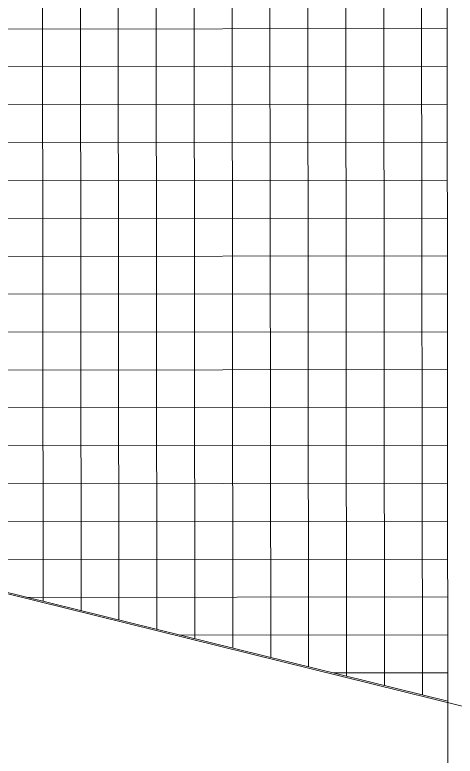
# Model space of a CAD drawing. Header units: millimetres. Extents: x 930469 to 1523124, y -120375 to 411163.
# Drawn here: x 1331376 to 1338345, y 109217 to 120955 of the extents above; entities that cross this region are included whole.
import ezdxf

# ---------------------------------------------------------------- set-up
doc = ezdxf.new("R2010")
doc.units = ezdxf.units.MM
doc.layers.get('0').update_dxf_attribs({"color": 8, "lineweight": 0})
for name, color, linetype, lineweight in [('A1-LÁT SÀN', 8, 'Continuous', 0), ('Dia vat', 8, 'Continuous', 0), ('Xref Landscape 48lythuongkiet 2020 06 01$0$HATCH', 8, 'Continuous', 0), ('Xref Landscape 48lythuongkiet 2020 06 01$0$MANH', 8, 'Continuous', 0)]:
    doc.layers.add(name, color=color, linetype=linetype, lineweight=lineweight)

# ---------------------------------------------------------------- blocks, each defined once
blk = doc.blocks.new('Xref Landscape 48lythuongkiet 2020 06 01$0$45 LTK')
at = {"layer": 'Xref Landscape 48lythuongkiet 2020 06 01$0$HATCH'}
h = blk.add_hatch(dxfattribs=at)
h.set_pattern_fill('LATSAN09', color=256, scale=99.9999999999996, angle=-6.212020862233431e-17, style=0)
h.set_pattern_definition([(359.9999999999999, (-747057.9779961099, 478711.1090431203), (3.699263118051022e-13, 599.9999999999994), []), (90, (-747057.9779961099, 478711.1090431203), (-599.9999999999994, 3.699263118051022e-13), [])])
h.paths.add_polyline_path([(400.0000017876737, -4064.62283134734), (-34.99999916623347, -3956.864024162234), (-34.99999916541856, -2200.00000667799), (-2199.999999880674, -2200.000010013522), (-2199.999997854, -5279.341140271106), (400.0000002384768, -5923.416790963092)])
h.paths.add_polyline_path([(3500.000000238419, -4832.559192658809), (400.0000017876737, -4064.62283134734), (400.0000002384768, -5923.416790963092), (3500.000002027082, -6691.353160857165)])
h.paths.add_polyline_path([(8830.000000000175, -6152.914296152012), (3500.000000238419, -4832.559192658809), (3500.000002027082, -6691.353160857165), (8829.999999999709, -8011.708255290927)])
h.paths.add_polyline_path([(11600.00000143063, -6839.10259342374), (8830.000000000175, -6152.914296152012), (8829.999999999709, -8011.708255290927), (11600.0000014308, -8697.89655208675)])
h.paths.add_polyline_path([(12580.00000047695, -7081.869562148931), (11600.00000143063, -6839.10259342374), (11600.0000014308, -8697.89655208675), (12580.00000047643, -8940.663531304279)])
h.paths.add_polyline_path([(16939.99999988102, 354.9999933234067), (15095.00000047643, 355.0000009528012), (15095.00000059564, -6554.736118794826, -0.487264403048862), (13978.59191536839, -7428.330721856037), (12580.00000047695, -7081.869562148931), (12580.00000047643, -8940.663531304279), (16940.0000004773, -10020.72886562621)])
h.paths.add_polyline_path([(16940.00000107271, 3144.999994277081), (15094.99999964243, 3145.000000475964), (15095.00000047643, 355.0000009528012), (16939.99999988102, 354.9999933234067)])
h.paths.add_polyline_path([(21095.00000059628, 3144.99999284657), (16940.00000107271, 3144.999994277081), (16939.99999988102, 354.9999933234067), (21095.00000214635, 354.9999952307553)])
h.paths.add_polyline_path([(21095.00000214635, 354.9999952307553), (16939.99999988102, 354.9999933234067), (16940.0000004773, -10020.72886562621), (20843.63751792879, -10987.74343538459), (20817.18764114351, -11094.51611709682), (21095.000000239, -11163.33617734903), (21095.00000083511, -5797.275034428516), (20393.63751876308, -6498.637526036182), (17895.00000262307, -6498.637523174169), (16995.00000143092, -5598.637523651007), (16995.00000011944, -3100.000007630268), (17895.00000119186, -2200.000000000815), (20393.63751935976, -2200.000001431385), (21094.99999988097, -2901.362491131644)])
h.paths.add_polyline_path([(25680.00000107323, 355.0000057211728), (21095.00000214635, 354.9999952307553), (21094.99999988097, -2901.362491131644), (21293.63751649845, -3100.000006674672), (21293.63751804829, -5598.637517929426), (21095.00000083511, -5797.275034428516), (21095.000000239, -11163.33617734903), (25680.0000004769, -12299.13883447548)])
h.paths.add_polyline_path([(25679.99999999953, 3144.99999284657), (21095.00000059628, 3144.99999284657), (21095.00000214635, 354.9999952307553), (25680.00000107323, 355.0000057211728)])
h.paths.add_polyline_path([(28500.00000238378, 3145.000003812893), (25679.99999999953, 3144.99999284657), (25680.00000107323, 355.0000057211728), (28499.99999988091, 354.9999980926514)])
h.paths.add_polyline_path([(28499.99999988091, 354.9999980926514), (25680.00000107323, 355.0000057211728), (25680.0000004769, -12299.13883447548), (28500.00000000012, -12997.71320247644)])
h.paths.add_polyline_path([(54434.9999997612, 354.999993324338), (51500.00000000009, 354.9999909401522), (51500.00000035774, -12997.71320200054), (54435.00000154958, -12270.65087413881)])
h.paths.add_polyline_path([(54435.00000095411, 3144.999990936893), (51499.99999988073, 3144.999999999069), (51500.00000000009, 354.9999909401522), (54434.9999997612, 354.999993324338)])
h.paths.add_polyline_path([(58865.00000083499, 3145.000000476895), (54435.00000095411, 3144.999990936893), (54434.9999997612, 354.999993324338), (58865.00000047692, 354.9999999991269)])
h.paths.add_polyline_path([(58706.36248397848, -3100.000005247013), (58865.00000035806, -2941.362488271145), (58865.00000047692, 354.9999999991269), (54434.9999997612, 354.999993324338), (54435.00000154958, -12270.65087413881), (58865.0000027421, -11173.24504089344), (58865.00000011871, -5757.275041581597), (58706.36248290545, -5598.637516977673)])
h.paths.add_polyline_path([(63235.00000071546, 3145.000002858753), (58865.00000083499, 3145.000000476895), (58865.00000047692, 354.9999999991269), (63235.00000047646, 354.9999914151267)])
h.paths.add_polyline_path([(63235.00000047646, 354.9999914151267), (58865.00000047692, 354.9999999991269), (58865.00000035806, -2941.362488271145), (59606.36248397848, -2200.000006676535), (62105.00000059634, -2200.000005244685), (63005.00000059567, -3100.000000000873), (63005.00000035804, -5598.63752555981), (62105.00000083432, -6498.637509823719), (59606.36248481297, -6498.637521744648), (58865.00000011871, -5757.275041581597), (58865.0000027421, -11173.24504089344), (59182.81236028683, -11094.51611614309), (59156.36248350103, -10987.74342918431), (63234.99999904653, -9977.377613069373)])
h.paths.add_polyline_path([(68485.0000021453, -6818.046268940845), (66021.40808582294, -7428.330725672131, -0.4872644030488623), (64905.00000047704, -6554.73611211864), (64905.00000035745, 354.9999999991269), (63235.00000047646, 354.9999914151267), (63234.99999904653, -9977.377613069373), (68485.00000214545, -8676.840226175147)])
h.paths.add_polyline_path([(64905.00000000032, 3144.999993323814), (63235.00000071546, 3145.000002858753), (63235.00000047646, 354.9999914151267), (64905.00000035745, 354.9999999991269)])
h.paths.add_polyline_path([(71255.00000047687, -6131.857972624653), (68485.0000021453, -6818.046268940845), (68485.00000214545, -8676.840226175147), (71255.00000047724, -7990.651929377578)])
h.paths.add_polyline_path([(76585.00000250342, -4811.502879622334), (71255.00000047687, -6131.857972624653), (71255.00000047724, -7990.651929377578), (76585.00000059587, -6670.296838761191)])
h.paths.add_polyline_path([(79685.00000023853, -4043.566519263142), (76585.00000250342, -4811.502879622334), (76585.00000059587, -6670.296838761191), (79190.19918501363, -6024.933230877854), (79684.99999856937, -5654.725269318966)])
h.paths.add_polyline_path([(82284.9999985692, -2200.000009538082), (80035.00000083444, -2200.000007629336), (80035.0000002379, -3956.864021303132), (79685.00000023853, -4043.566519263142), (79684.99999856937, -5654.725269318966), (82285.00000047652, -3709.41586160654)])
h.paths.add_polyline_path([(19164.02641022211, -7225.799880027713), (20680.69307720708, -7225.799881461018), (20680.69307696831, -6618.65701103484), (19164.02641165286, -6618.657022000174)], flags=24)
h.paths.add_polyline_path([(59258.59263944603, -7225.799876691308), (60775.259304643, -7225.799876690784), (60775.25930440435, -6618.657023907523), (59258.59263694342, -6618.657021048421)], flags=24)
at = {"layer": 'Xref Landscape 48lythuongkiet 2020 06 01$0$MANH'}
for p, q in [((28500.00000238378, 3145.000003812893), (28500.00000011933, -14541.71174859902)), ((-2199.999999880965, -5392.666015625873), (28500.00000000012, -12997.71320247644))]:
    blk.add_line(p, q, dxfattribs=at)
blk = doc.blocks.new('A$Ca17935cf')
at = {"rotation": 0.06106569006640072}
blk.add_blockref('Xref Landscape 48lythuongkiet 2020 06 01$0$45 LTK', (7678.847527390448, 33211.828152295), dxfattribs=at)

msp = doc.modelspace()

# ---------------------------------------------------------------- linework, layer by layer
at = {"layer": 'A1-LÁT SÀN', "ltscale": 3}
msp.add_lwpolyline([(1396826.831018271, 164753.0109866612), (1396826.831018271, 85253.01106867622, 0.4142135623730481), (1398326.831018271, 83753.01106867599), (1416426.83101827, 83753.01106867599), (1416426.18476597, 82481.70951457365), (1320536.468309852, 82493.86460662176), (1302612.578908961, 90242.78182510022), (1302612.578908961, 153568.2631753733), (1307481.078121093, 153568.2631753733), (1307519.34839834, 117660.6269509172), (1338477.529288041, 110001.2837486996), (1339078.168425303, 109401.9235787347), (1360378.156327724, 109424.6250480145), (1360977.516508285, 110025.2641988793), (1388958.34996701, 117013.7390922573), (1392002.652832123, 119296.5390685902), (1392002.652832124, 159503.0102091214, 0.4427668310177005), (1393333.826253051, 160703.0102419009), (1393333.826253051, 164753.0109866612)], format="xyb", close=True, dxfattribs=at)

# ---------------------------------------------------------------- block references
at = {"layer": 'Dia vat'}
msp.add_blockref('A$Ca17935cf', (1302034.752133244, 89843.80650514862), dxfattribs=at)

doc.saveas('drawing.dxf')
